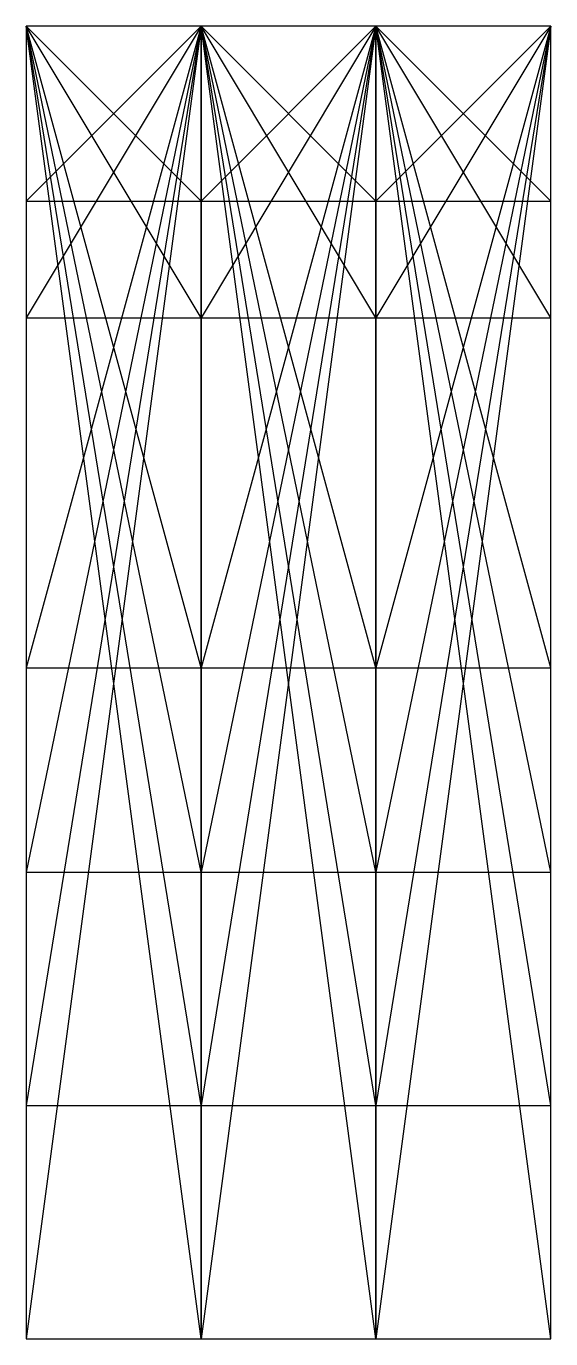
# Model space of a CAD drawing. Header units: metres. Extents: x -2.2 to 2.2, y 0 to 11.2.
import ezdxf

# ---------------------------------------------------------------- set-up
doc = ezdxf.new("R2010")
doc.units = ezdxf.units.M

msp = doc.modelspace()

# ---------------------------------------------------------------- linework, layer by layer
at = {"color": 8}
for p, q in [((-0.75, 0), (-2.25, 11.25)), ((-0.75, 11.25), (-2.25, 0)), ((-0.75, 2), (-2.25, 11.25)), ((-0.75, 11.25), (-2.25, 2)), ((-0.75, 4), (-2.25, 11.25)), ((-0.75, 11.25), (-2.25, 4)), ((-0.75, 5.75), (-2.25, 11.25)), ((-0.75, 11.25), (-2.25, 5.75)), ((-0.75, 8.75), (-2.25, 11.25)), ((-0.75, 11.25), (-2.25, 8.75)), ((-0.75, 11.25), (-2.25, 9.75)), ((-0.75, 9.75), (-2.25, 11.25)), ((0.75, 0), (-0.75, 11.25)), ((0.75, 11.25), (-0.75, 0)), ((0.75, 2), (-0.75, 11.25)), ((0.75, 11.25), (-0.75, 2)), ((0.75, 4), (-0.75, 11.25)), ((0.75, 11.25), (-0.75, 4)), ((0.75, 5.75), (-0.75, 11.25)), ((0.75, 11.25), (-0.75, 5.75)), ((0.75, 8.75), (-0.75, 11.25)), ((0.75, 11.25), (-0.75, 8.75)), ((0.75, 11.25), (-0.75, 9.75)), ((0.75, 9.75), (-0.75, 11.25)), ((2.25, 11.25), (0.75, 0)), ((2.25, 0), (0.75, 11.25)), ((2.25, 11.25), (0.75, 2)), ((2.25, 2), (0.75, 11.25)), ((2.25, 11.25), (0.75, 4)), ((2.25, 4), (0.75, 11.25)), ((2.25, 11.25), (0.75, 5.75)), ((2.25, 5.75), (0.75, 11.25)), ((2.25, 11.25), (0.75, 8.75)), ((2.25, 8.75), (0.75, 11.25)), ((2.25, 9.75), (0.75, 11.25)), ((2.25, 11.25), (0.75, 9.75))]:
    msp.add_line(p, q, dxfattribs=at)
for points in [[(-0.75, 11.25), (-2.25, 11.25), (-2.25, 0), (-0.75, 0)], [(-0.75, 11.25), (-2.25, 11.25), (-2.25, 2), (-0.75, 2)], [(-0.75, 11.25), (-2.25, 11.25), (-2.25, 4), (-0.75, 4)], [(-0.75, 11.25), (-2.25, 11.25), (-2.25, 5.75), (-0.75, 5.75)], [(-0.75, 11.25), (-2.25, 11.25), (-2.25, 8.75), (-0.75, 8.75)], [(-0.75, 11.25), (-2.25, 11.25), (-2.25, 9.75), (-0.75, 9.75)], [(0.75, 11.25), (-0.75, 11.25), (-0.75, 0), (0.75, 0)], [(0.75, 11.25), (-0.75, 11.25), (-0.75, 2), (0.75, 2)], [(0.75, 11.25), (-0.75, 11.25), (-0.75, 4), (0.75, 4)], [(0.75, 11.25), (-0.75, 11.25), (-0.75, 5.75), (0.75, 5.75)], [(0.75, 11.25), (-0.75, 11.25), (-0.75, 8.75), (0.75, 8.75)], [(0.75, 11.25), (-0.75, 11.25), (-0.75, 9.75), (0.75, 9.75)], [(2.25, 11.25), (0.75, 11.25), (0.75, 0), (2.25, 0)], [(2.25, 11.25), (0.75, 11.25), (0.75, 2), (2.25, 2)], [(2.25, 11.25), (0.75, 11.25), (0.75, 4), (2.25, 4)], [(2.25, 11.25), (0.75, 11.25), (0.75, 5.75), (2.25, 5.75)], [(2.25, 11.25), (0.75, 11.25), (0.75, 8.75), (2.25, 8.75)], [(2.25, 11.25), (0.75, 11.25), (0.75, 9.75), (2.25, 9.75)]]:
    msp.add_lwpolyline(points, close=True)

doc.saveas('drawing.dxf')
